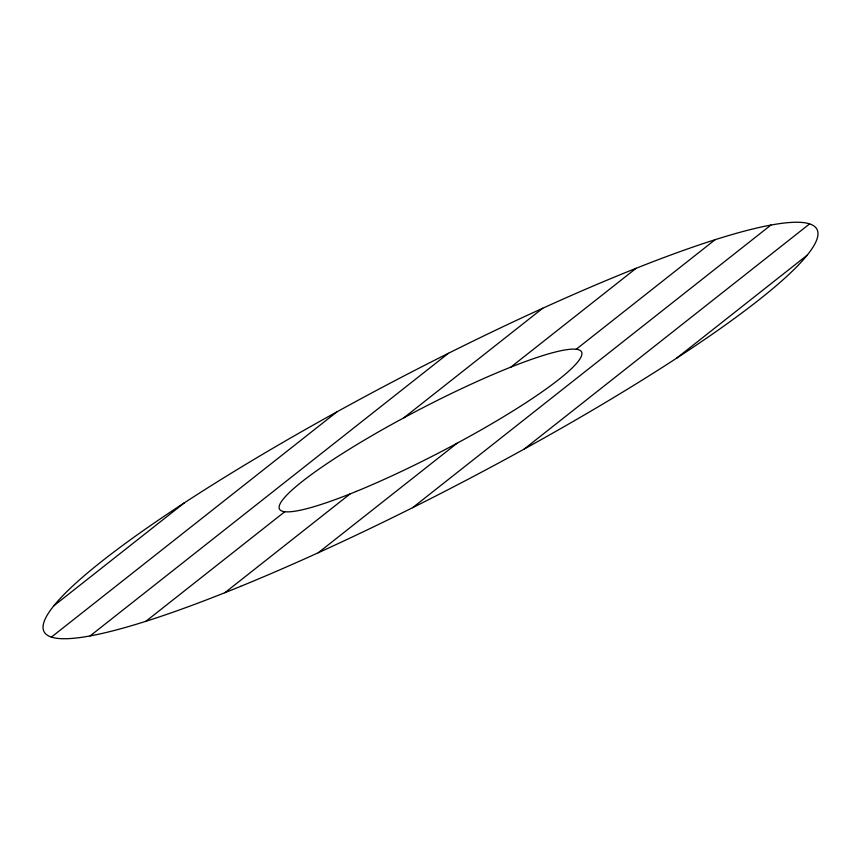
<?xml version="1.0" encoding="UTF-8"?>
<svg xmlns="http://www.w3.org/2000/svg" width="861" height="861" viewBox="0 0 861 861"><rect width="100%" height="100%" fill="white"/><g stroke="black" fill="none" stroke-linecap="round" stroke-linejoin="round"><path stroke-width="1.29" d="M53.791 605.832L184.415 502.802M51.38 637.108L336.963 411.827M90.093 635.935L448.398 353.301M145.864 621.308L284.765 511.746M403.863 417.8L542.753 308.238M224.85 592.723L350.126 493.902M510.874 367.098L636.15 268.277M318.247 552.762L457.137 443.2M576.235 349.254L715.136 239.692M412.602 507.699L770.907 225.065M524.037 449.173L809.62 223.892M676.585 358.198L807.209 255.168M356.325 491.394A170.274 23.699 -27.5 0 0 581.918 353.301A170.274 23.699 -27.5 0 0 353.258 446.805A170.274 23.699 -27.5 0 0 356.325 491.394M240.703 586.319A435.688 60.636 -27.5 0 0 817.95 232.944A435.688 60.636 -27.5 0 0 232.847 472.226A435.688 60.636 -27.5 0 0 240.703 586.319"/></g></svg>
